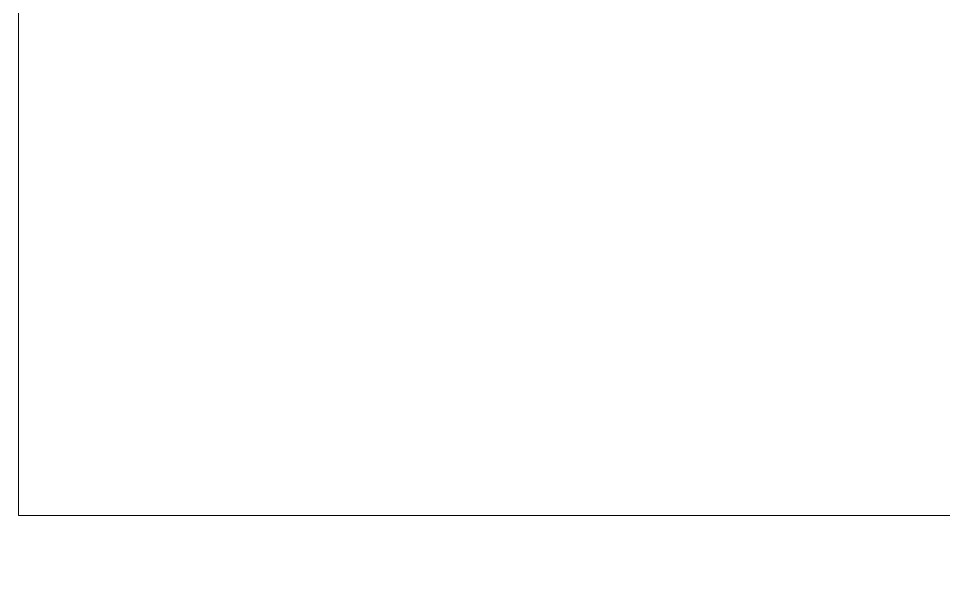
# Model space of a CAD drawing. Header units: millimetres. Extents: x -411717 to -116098, y 0 to 693159.
# Drawn here: x -216406 to -193988, y 268454 to 282356 of the extents above; entities that cross this region are included whole.
import ezdxf

# ---------------------------------------------------------------- set-up
doc = ezdxf.new("R2010")
doc.units = ezdxf.units.MM
doc.header["$LTSCALE"] = 2
doc.header["$PDMODE"] = 3
doc.header["$PDSIZE"] = -10
doc.layers.get('Defpoints').update_dxf_attribs({"color": 8, "lineweight": 9})
doc.layers.add('标注', color=4, linetype='Continuous', lineweight=13)
doc.styles.add('111', font='仿宋_GB2312.ttf', dxfattribs={"width": 0.7})
doc.dimstyles.new('200', dxfattribs={"dimscale": 0, "dimtxt": 2.5, "dimasz": 1.5, "dimexe": 1, "dimexo": 1, "dimgap": 0.4, "dimtad": 1, "dimdec": 0, "dimdsep": 46, "dimtxsty": '111', "dimblk": 'OBLIQUE', "dimcen": 0, "dimclrd": 256, "dimclre": 256, "dimclrt": 256, "dimadec": 1, "dimazin": 2, "dimtfac": 1, "dimtdec": 0, "dimtmove": 2, "dimatfit": 3, "dimfxl": 4, "dimfxlon": 1, "dimtolj": 1, "dimlwd": -1, "dimlwe": -1, "dimarcsym": 0})

# ---------------------------------------------------------------- blocks, each defined once
blk = doc.blocks.new('_Oblique')
at = {"color": 0, "linetype": 'ByBlock', "lineweight": -2}
blk.add_line((-0.5, -0.5), (0.5, 0.5), dxfattribs=at)
blk = doc.blocks.new('*D1780')
at = {"layer": 'Defpoints', "color": 0, "transparency": 16777216}
for p in [(-202460, 289347), (-204927, 288664), (-202460, 0)]:
    blk.add_point(p, dxfattribs=at)
at = {"layer": '标注', "transparency": 16777216}
for p, q in [((-204927, 289014), (-204927, 289431)), ((-202460, 289014), (-202460, 289431)), ((-204927, 289347), (-202460, 289347))]:
    blk.add_line(p, q, dxfattribs=at)
at = {"layer": '标注', "transparency": 16777216, "xscale": 125, "yscale": 125, "zscale": 125, "rotation": 180}
blk.add_blockref('_Oblique', (-204927, 289347), dxfattribs=at)
at = {"layer": '标注', "transparency": 16777216, "xscale": 125, "yscale": 125, "zscale": 125}
blk.add_blockref('_Oblique', (-202460, 289347), dxfattribs=at)
at = {"layer": '标注', "transparency": 16777216, "insert": (-203693, 289485), "char_height": 208.3, "attachment_point": 5, "style": '111'}
blk.add_mtext('\\A1;2467', dxfattribs=at)

msp = doc.modelspace()

# ---------------------------------------------------------------- linework, layer by layer
at = {"layer": '标注'}
for p, q in [((-216405.5, 373070.7), (-216405.5, 270320.2)), ((-216405.5, 270320.2), (-141948.3, 270320.2))]:
    msp.add_line(p, q, dxfattribs=at)

# ---------------------------------------------------------------- dimensions: what is measured, and where the dimension line sits
dim = msp.add_linear_dim(base=(-202459.9, 289347.4), p1=(-204926.9, 288663.6), p2=(-202459.9, 0), dimstyle='200', override={"dimscale": 83.333333, "dimadec": 4, "dimarcsym": 1}, dxfattribs=at)
dim.commit()
dim.dimension.update_dxf_attribs({"geometry": '*D1780', "text_midpoint": (-203693.4, 289484.9)})

doc.saveas('drawing.dxf')
